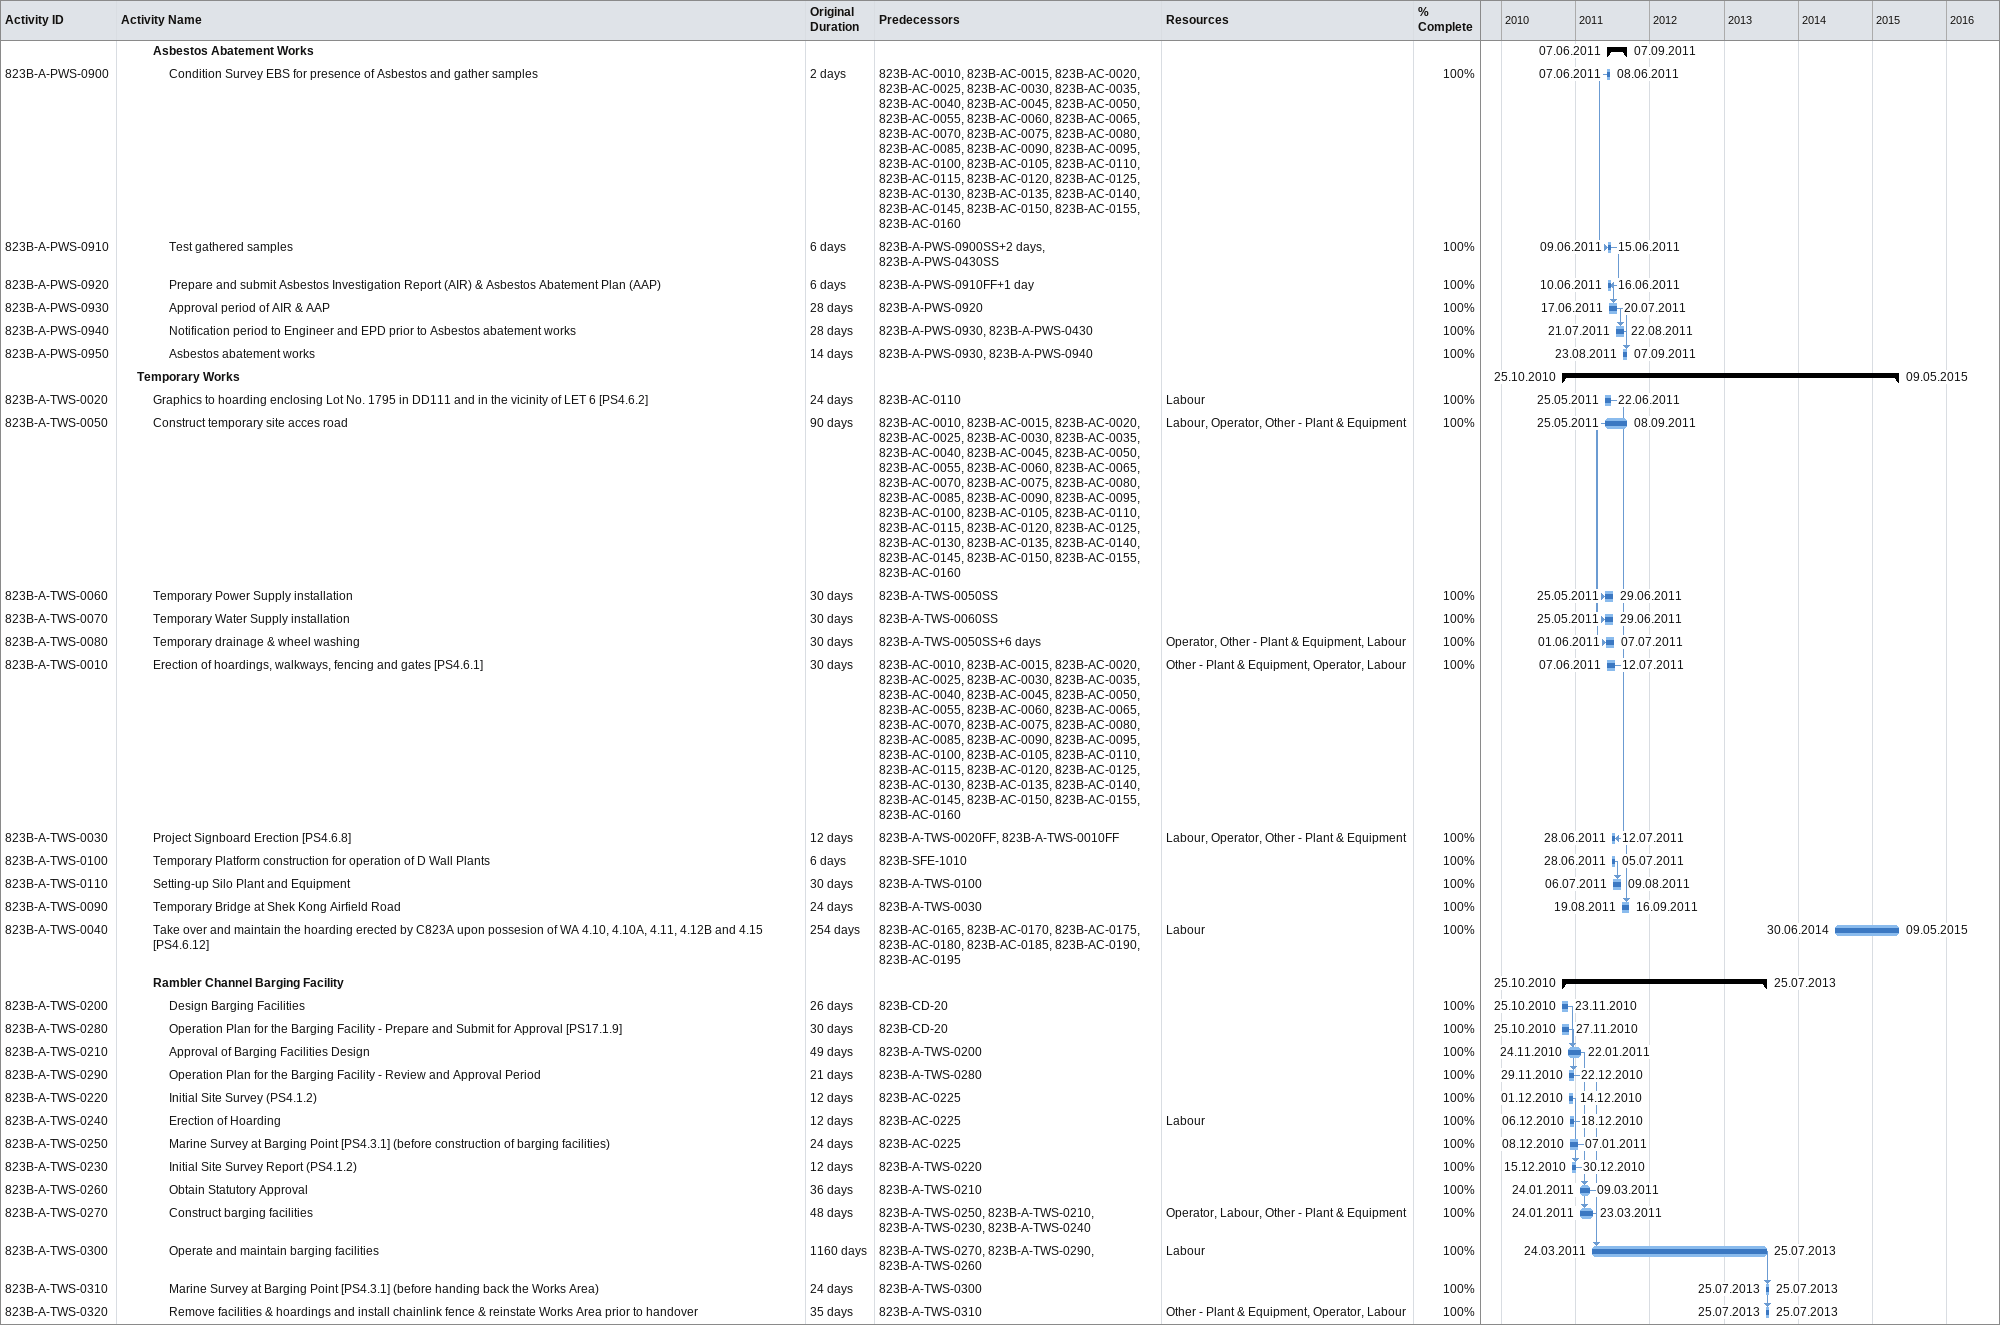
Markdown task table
| ID | Level | Task | Original duration | Start | Finish | Predecessors | Resources | % complete |
|---|---|---|---|---|---|---|---|---|
|  | 3 | **Asbestos Abatement Works** |  | 2011-06-07 | 2011-09-07 |  |  |  |
| 823B-A-PWS-0900 | 4 | Condition Survey EBS for presence of Asbestos and gather samples | 2d | 2011-06-07 | 2011-06-08 | 823B-AC-0010, 823B-AC-0015, 823B-AC-0020, 823B-AC-0025, 823B-AC-0030, 823B-AC-0035, 823B-AC-0040, 823B-AC-0045, 823B-AC-0050, 823B-AC-0055, 823B-AC-0060, 823B-AC-0065, 823B-AC-0070, 823B-AC-0075, 823B-AC-0080, 823B-AC-0085, 823B-AC-0090, 823B-AC-0095, 823B-AC-0100, 823B-AC-0105, 823B-AC-0110, 823B-AC-0115, 823B-AC-0120, 823B-AC-0125, 823B-AC-0130, 823B-AC-0135, 823B-AC-0140, 823B-AC-0145, 823B-AC-0150, 823B-AC-0155, 823B-AC-0160 |  | 100 |
| 823B-A-PWS-0910 | 4 | Test gathered samples | 6d | 2011-06-09 | 2011-06-15 | 823B-A-PWS-0900SS+2d, 823B-A-PWS-0430SS |  | 100 |
| 823B-A-PWS-0920 | 4 | Prepare and submit Asbestos Investigation Report (AIR) & Asbestos Abatement Plan (AAP) | 6d | 2011-06-10 | 2011-06-16 | 823B-A-PWS-0910FF+1d |  | 100 |
| 823B-A-PWS-0930 | 4 | Approval period of AIR & AAP | 28d | 2011-06-17 | 2011-07-20 | 823B-A-PWS-0920 |  | 100 |
| 823B-A-PWS-0940 | 4 | Notification period to Engineer and EPD prior to Asbestos abatement works | 28d | 2011-07-21 | 2011-08-22 | 823B-A-PWS-0930, 823B-A-PWS-0430 |  | 100 |
| 823B-A-PWS-0950 | 4 | Asbestos abatement works | 14d | 2011-08-23 | 2011-09-07 | 823B-A-PWS-0930, 823B-A-PWS-0940 |  | 100 |
|  | 2 | **Temporary Works** |  | 2010-10-25 | 2015-05-09 |  |  |  |
| 823B-A-TWS-0020 | 3 | Graphics to hoarding enclosing Lot No. 1795 in DD111 and in the vicinity of LET 6 [PS4.6.2] | 24d | 2011-05-25 | 2011-06-22 | 823B-AC-0110 | Labour | 100 |
| 823B-A-TWS-0050 | 3 | Construct temporary site acces road | 90d | 2011-05-25 | 2011-09-08 | 823B-AC-0010, 823B-AC-0015, 823B-AC-0020, 823B-AC-0025, 823B-AC-0030, 823B-AC-0035, 823B-AC-0040, 823B-AC-0045, 823B-AC-0050, 823B-AC-0055, 823B-AC-0060, 823B-AC-0065, 823B-AC-0070, 823B-AC-0075, 823B-AC-0080, 823B-AC-0085, 823B-AC-0090, 823B-AC-0095, 823B-AC-0100, 823B-AC-0105, 823B-AC-0110, 823B-AC-0115, 823B-AC-0120, 823B-AC-0125, 823B-AC-0130, 823B-AC-0135, 823B-AC-0140, 823B-AC-0145, 823B-AC-0150, 823B-AC-0155, 823B-AC-0160 | Labour, Operator, Other - Plant & Equipment | 100 |
| 823B-A-TWS-0060 | 3 | Temporary Power Supply installation | 30d | 2011-05-25 | 2011-06-29 | 823B-A-TWS-0050SS |  | 100 |
| 823B-A-TWS-0070 | 3 | Temporary Water Supply installation | 30d | 2011-05-25 | 2011-06-29 | 823B-A-TWS-0060SS |  | 100 |
| 823B-A-TWS-0080 | 3 | Temporary drainage & wheel washing | 30d | 2011-06-01 | 2011-07-07 | 823B-A-TWS-0050SS+6d | Operator, Other - Plant & Equipment, Labour | 100 |
| 823B-A-TWS-0010 | 3 | Erection of hoardings, walkways, fencing and gates [PS4.6.1] | 30d | 2011-06-07 | 2011-07-12 | 823B-AC-0010, 823B-AC-0015, 823B-AC-0020, 823B-AC-0025, 823B-AC-0030, 823B-AC-0035, 823B-AC-0040, 823B-AC-0045, 823B-AC-0050, 823B-AC-0055, 823B-AC-0060, 823B-AC-0065, 823B-AC-0070, 823B-AC-0075, 823B-AC-0080, 823B-AC-0085, 823B-AC-0090, 823B-AC-0095, 823B-AC-0100, 823B-AC-0105, 823B-AC-0110, 823B-AC-0115, 823B-AC-0120, 823B-AC-0125, 823B-AC-0130, 823B-AC-0135, 823B-AC-0140, 823B-AC-0145, 823B-AC-0150, 823B-AC-0155, 823B-AC-0160 | Other - Plant & Equipment, Operator, Labour | 100 |
| 823B-A-TWS-0030 | 3 | Project Signboard Erection [PS4.6.8] | 12d | 2011-06-28 | 2011-07-12 | 823B-A-TWS-0020FF, 823B-A-TWS-0010FF | Labour, Operator, Other - Plant & Equipment | 100 |
| 823B-A-TWS-0100 | 3 | Temporary Platform construction for operation of D Wall Plants | 6d | 2011-06-28 | 2011-07-05 | 823B-SFE-1010 |  | 100 |
| 823B-A-TWS-0110 | 3 | Setting-up Silo Plant and Equipment | 30d | 2011-07-06 | 2011-08-09 | 823B-A-TWS-0100 |  | 100 |
| 823B-A-TWS-0090 | 3 | Temporary Bridge at Shek Kong Airfield Road | 24d | 2011-08-19 | 2011-09-16 | 823B-A-TWS-0030 |  | 100 |
| 823B-A-TWS-0040 | 3 | Take over and maintain the hoarding erected by C823A upon possesion of WA 4.10, 4.10A, 4.11, 4.12B and 4.15 [PS4.6.12] | 254d | 2014-06-30 | 2015-05-09 | 823B-AC-0165, 823B-AC-0170, 823B-AC-0175, 823B-AC-0180, 823B-AC-0185, 823B-AC-0190, 823B-AC-0195 | Labour | 100 |
|  | 3 | **Rambler Channel Barging Facility** |  | 2010-10-25 | 2013-07-25 |  |  |  |
| 823B-A-TWS-0200 | 4 | Design Barging Facilities | 26d | 2010-10-25 | 2010-11-23 | 823B-CD-20 |  | 100 |
| 823B-A-TWS-0280 | 4 | Operation Plan for the Barging Facility - Prepare and Submit for Approval [PS17.1.9] | 30d | 2010-10-25 | 2010-11-27 | 823B-CD-20 |  | 100 |
| 823B-A-TWS-0210 | 4 | Approval of Barging Facilities Design | 49d | 2010-11-24 | 2011-01-22 | 823B-A-TWS-0200 |  | 100 |
| 823B-A-TWS-0290 | 4 | Operation Plan for the Barging Facility - Review and Approval Period | 21d | 2010-11-29 | 2010-12-22 | 823B-A-TWS-0280 |  | 100 |
| 823B-A-TWS-0220 | 4 | Initial Site Survey (PS4.1.2) | 12d | 2010-12-01 | 2010-12-14 | 823B-AC-0225 |  | 100 |
| 823B-A-TWS-0240 | 4 | Erection of Hoarding | 12d | 2010-12-06 | 2010-12-18 | 823B-AC-0225 | Labour | 100 |
| 823B-A-TWS-0250 | 4 | Marine Survey at Barging Point [PS4.3.1] (before construction of barging facilities) | 24d | 2010-12-08 | 2011-01-07 | 823B-AC-0225 |  | 100 |
| 823B-A-TWS-0230 | 4 | Initial Site Survey Report (PS4.1.2) | 12d | 2010-12-15 | 2010-12-30 | 823B-A-TWS-0220 |  | 100 |
| 823B-A-TWS-0260 | 4 | Obtain Statutory Approval | 36d | 2011-01-24 | 2011-03-09 | 823B-A-TWS-0210 |  | 100 |
| 823B-A-TWS-0270 | 4 | Construct barging facilities | 48d | 2011-01-24 | 2011-03-23 | 823B-A-TWS-0250, 823B-A-TWS-0210, 823B-A-TWS-0230, 823B-A-TWS-0240 | Operator, Labour, Other - Plant & Equipment | 100 |
| 823B-A-TWS-0300 | 4 | Operate and maintain barging facilities | 1160d | 2011-03-24 | 2013-07-25 | 823B-A-TWS-0270, 823B-A-TWS-0290, 823B-A-TWS-0260 | Labour | 100 |
| 823B-A-TWS-0310 | 4 | Marine Survey at Barging Point [PS4.3.1] (before handing back the Works Area) | 24d | 2013-07-25 | 2013-07-25 | 823B-A-TWS-0300 |  | 100 |
| 823B-A-TWS-0320 | 4 | Remove facilities & hoardings and install chainlink fence & reinstate Works Area prior to handover | 35d | 2013-07-25 | 2013-07-25 | 823B-A-TWS-0310 | Other - Plant & Equipment, Operator, Labour | 100 |
